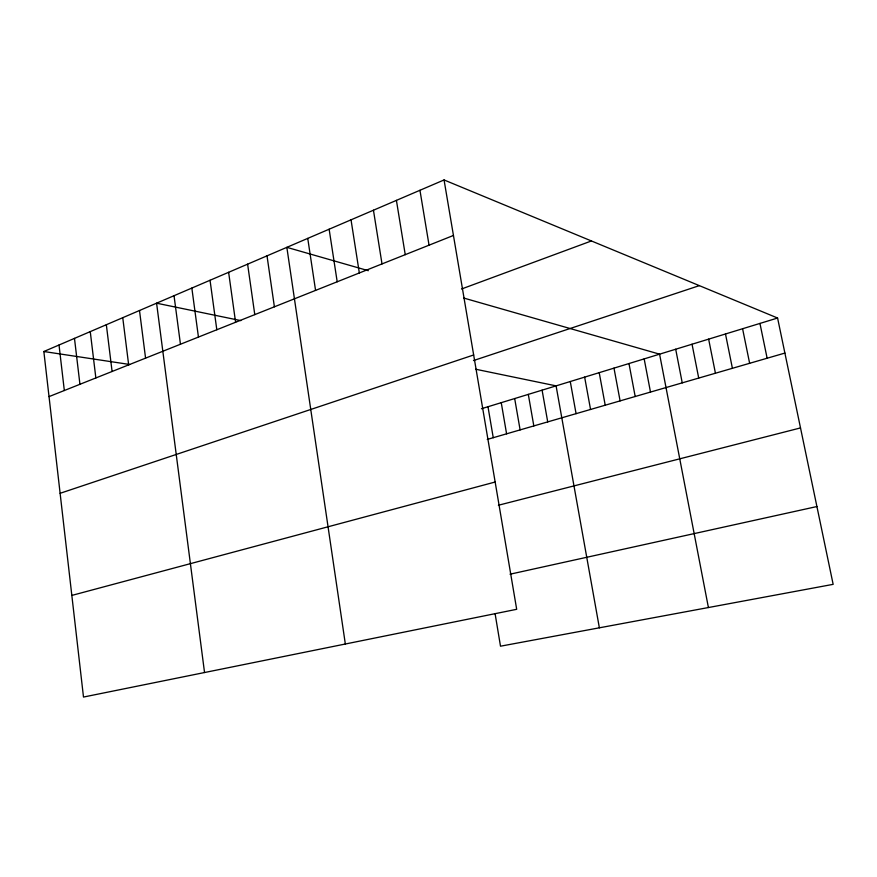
<?xml version="1.0" encoding="UTF-8"?>
<svg xmlns="http://www.w3.org/2000/svg" width="877" height="877" viewBox="0 0 877 877"><rect width="100%" height="100%" fill="white"/><g stroke="black" fill="none" stroke-linecap="round" stroke-linejoin="round"><path stroke-width="1.32" d="M444.058 179.949L516.685 609.307L83.49 697.051L43.85 351.513L444.058 179.949L777.581 318.022L833.15 584.345L500.504 646.196L495.088 613.648M49.024 396.612L453.453 235.453M461.51 289.004L591.427 240.956M60.118 493.302L473.668 354.977M473.47 360.568L699.353 285.628M481.44 408.737L777.581 318.022M487.261 439.432L784.904 353.069M71.837 595.417L495.154 482.021M498.388 505.251L800.515 427.921M510.041 574.205L816.915 506.544M43.85 351.513L129.719 364.492M240.824 320.62L156.588 303.19L204.538 672.527M475.762 369.25L556.084 385.869L599.364 627.811M368.318 270.697L286.845 247.347L345.341 644.014M463.79 298.059L659.581 354.165L708.408 607.542M759.953 323.427L767.134 358.233M742.589 328.743L749.638 363.308M725.487 333.984L732.405 368.307M708.638 339.136L715.435 373.229M692.041 344.222L698.717 378.086M675.696 349.232L682.24 382.865M644.167 358.89L650.493 392.074M628.973 363.549L635.189 396.514M613.988 368.132L620.105 400.888M599.21 372.659L605.218 405.207M584.641 377.121L590.55 409.471M570.269 381.528L576.079 413.67M542.096 390.155L547.719 421.892M528.305 394.387L533.83 425.926M514.678 398.553L520.116 429.905M501.249 402.675L506.588 433.83M487.985 406.731L493.247 437.7M419.951 190.287L429.05 245.176M396.415 200.373L405.24 254.659M373.449 210.217L382.01 263.922M351.03 219.831L359.34 272.955M329.138 229.215L337.196 281.78M307.75 238.391L315.567 290.397M267.014 255.854L274.391 306.807M247.61 264.163L254.779 314.624M228.623 272.308L235.595 322.265M210.041 280.267L216.816 329.752M191.844 288.073L198.443 337.075M174.03 295.702L180.454 344.244M139.498 310.513L145.571 358.145M122.747 317.693L128.667 364.876M106.336 324.72L112.092 371.486M90.254 331.616L95.856 377.954M74.479 338.379L79.939 384.301M59.022 345.012L64.328 390.517"/></g></svg>
